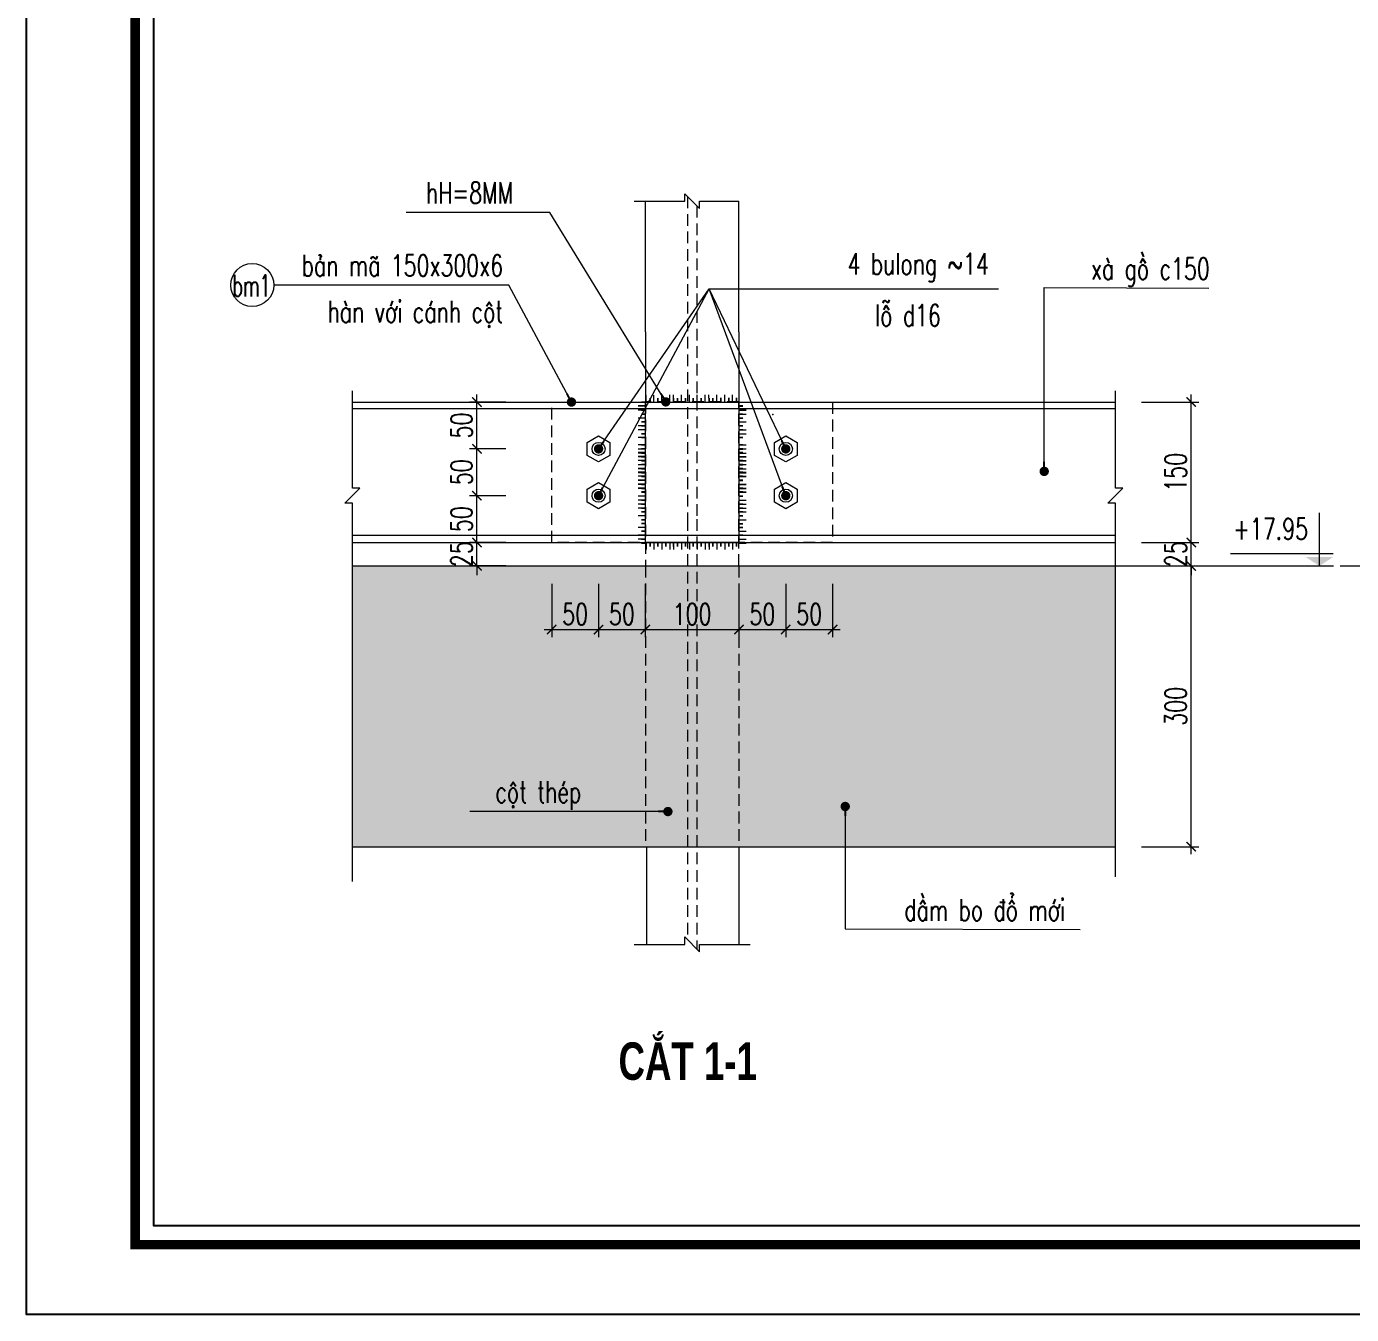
# Model space of a CAD drawing. Header units: millimetres. Extents: x 61738 to 439738, y 60858 to 151243.
# Drawn here: x 229738 to 243892, y 121543 to 135302 of the extents above; entities that cross this region are included whole.
import ezdxf
from ezdxf.enums import TextEntityAlignment as Align

# ---------------------------------------------------------------- set-up
doc = ezdxf.new("R2010")
doc.units = ezdxf.units.MM
doc.linetypes.add('CENTER', pattern=[2, 1.25, -0.25, 0.25, -0.25])
doc.linetypes.add('HIDDEN', pattern=[0.375, 0.25, -0.125])
for name, color, linetype, lineweight in [('10-TEXT', 4, 'Continuous', 15), ('3-THAY', 7, 'Continuous', 18), ('4-THAY DAM', 160, 'Continuous', 20), ('5-DUT', 2, 'HIDDEN', 15), ('6-TRUC', 8, 'CENTER', 9), ('7-HATCH', 8, 'Continuous', 13), ('8-DIM', 8, 'Continuous', 15), ('9-SO HIEU', 8, 'Continuous', 15)]:
    doc.layers.add(name, color=color, linetype=linetype, lineweight=lineweight)
doc.layers.add('Khungbo', color=32, linetype='Continuous')
doc.layers.add('KICHTHUOC', color=8, linetype='Continuous')
doc.styles.add('A3 - Text 2.3', font='Vnsimli.shx', dxfattribs={"width": 0.7, "height": 230})
doc.styles.add('A3-Text 2.3', font='vnsimli.shx', dxfattribs={"width": 0.7, "height": 230, "bigfont": 'vn.shx'})
doc.styles.add('S1', font='vnsimli.shx', dxfattribs={"width": 0.75})
doc.styles.add('T3', font='VnArialH-Bold.TTF', dxfattribs={"width": 0.9})
doc.dimstyles.new('A3-1-100x10', dxfattribs={"dimtxt": 230, "dimasz": 100, "dimexe": 80, "dimexo": 0, "dimgap": 50, "dimtad": 1, "dimdec": 0, "dimlfac": 0.1, "dimdsep": 49, "dimtxsty": 'A3-Text 2.3', "dimblk": 'ARCHTICK', "dimcen": 10, "dimdle": 80, "dimclrd": 8, "dimclre": 8, "dimclrt": 2, "dimadec": 0, "dimazin": 2, "dimtfac": 1, "dimtdec": 0, "dimtix": 1, "dimtmove": 1, "dimatfit": 3, "dimldrblk": 'DOT', "dimfxl": 1, "dimtolj": 1, "dimtzin": 0, "dimlwd": -1, "dimlwe": -1, "dimarcsym": 0})
doc.dimstyles.new('A3-1-100x4', dxfattribs={"dimtxt": 200, "dimasz": 120, "dimexe": 100, "dimexo": 0, "dimgap": 50, "dimtad": 1, "dimdec": 0, "dimlfac": 0.25, "dimdsep": 49, "dimtxsty": 'A3-Text 2.3', "dimblk": 'ARCHTICK', "dimcen": 10, "dimdle": 100, "dimclrd": 8, "dimclre": 8, "dimclrt": 2, "dimadec": 0, "dimazin": 2, "dimtfac": 1, "dimtdec": 0, "dimtix": 1, "dimtmove": 1, "dimatfit": 3, "dimldrblk": 'DOT', "dimfxl": 1, "dimtolj": 1, "dimtzin": 0, "dimlwd": -1, "dimlwe": -1, "dimarcsym": 0})

# ---------------------------------------------------------------- blocks, each defined once
blk = doc.blocks.new('CDS12')
at = {"layer": 'Defpoints'}
blk.add_lwpolyline([(91835, 363353), (49835, 363353), (49835, 393053), (91835, 393053)], close=True, dxfattribs=at)
at = {"layer": 'Khungbo', "color": 1, "const_width": 100}
blk.add_lwpolyline([(91094, 364100), (50996, 364100), (50996, 392312), (91094, 392312)], close=True, dxfattribs=at)
at = {"layer": 'Khungbo', "color": 1}
blk.add_lwpolyline([(90894, 364300), (51196, 364300), (51196, 392112), (90894, 392112)], close=True, dxfattribs=at)
blk = doc.blocks.new('_ArchTick')
at = {"color": 0, "linetype": 'ByBlock', "const_width": 0.15}
blk.add_lwpolyline([(-0.5, -0.5), (0.5, 0.5)], dxfattribs=at)
blk = doc.blocks.new('_Dot')
at = {"color": 0, "linetype": 'ByBlock', "lineweight": -2}
blk.add_line((-0.5, 0), (-1, 0), dxfattribs=at)
at = {"color": 0, "linetype": 'ByBlock', "const_width": 0.5}
blk.add_lwpolyline([(-0.25, 0, 1), (0.25, 0, 1)], format="xyb", close=True, dxfattribs=at)
blk = doc.blocks.new('*D968')
at = {"layer": '8-DIM', "color": 8, "ltscale": 400, "transparency": 16777216}
for p, q in [((241650, 129540), (242260, 129540)), ((241650, 126540), (242260, 126540))]:
    blk.add_line(p, q, dxfattribs=at)
at = {"layer": '8-DIM', "color": 8, "linetype": 'ByBlock', "ltscale": 400, "transparency": 16777216}
blk.add_line((242180, 126460), (242180, 129620), dxfattribs=at)
at = {"layer": 'Defpoints', "color": 0, "ltscale": 400, "transparency": 16777216}
for p in [(241650, 129540), (242180, 129540), (241650, 126540)]:
    blk.add_point(p, dxfattribs=at)
at = {"layer": '8-DIM', "color": 8, "ltscale": 400, "transparency": 16777216, "xscale": 100, "yscale": 100, "zscale": 100}
for p, rotation in [((242180, 129540), 90), ((242180, 126540), 270)]:
    blk.add_blockref('_ArchTick', p, dxfattribs=dict(at, rotation=rotation))
at = {"layer": '8-DIM', "color": 2, "ltscale": 400, "transparency": 16777216, "insert": (242015, 128040), "char_height": 230, "attachment_point": 5, "rotation": 90, "style": 'A3-Text 2.3'}
blk.add_mtext('\\A1;300', dxfattribs=at)
blk = doc.blocks.new('*D969')
at = {"layer": '8-DIM', "color": 8, "linetype": 'ByBlock', "ltscale": 400, "transparency": 16777216}
for p, q in [((242180, 129790), (242180, 129890)), ((242180, 129540), (242180, 129790)), ((242180, 129540), (242180, 129440))]:
    blk.add_line(p, q, dxfattribs=at)
at = {"layer": '8-DIM', "color": 8, "ltscale": 400, "transparency": 16777216}
for p, q in [((241650, 129790), (242260, 129790)), ((241650, 129540), (242260, 129540))]:
    blk.add_line(p, q, dxfattribs=at)
at = {"layer": 'Defpoints', "color": 0, "ltscale": 400, "transparency": 16777216}
for p in [(241650, 129790), (242180, 129790), (241650, 129540)]:
    blk.add_point(p, dxfattribs=at)
at = {"layer": '8-DIM', "color": 8, "ltscale": 400, "transparency": 16777216, "xscale": 100, "yscale": 100, "zscale": 100}
for p, rotation in [((242180, 129790), 270), ((242180, 129540), 90)]:
    blk.add_blockref('_ArchTick', p, dxfattribs=dict(at, rotation=rotation))
at = {"layer": '8-DIM', "color": 2, "ltscale": 400, "transparency": 16777216, "insert": (242015, 129665), "char_height": 230, "attachment_point": 5, "rotation": 90, "style": 'A3-Text 2.3'}
blk.add_mtext('\\A1;25', dxfattribs=at)
blk = doc.blocks.new('*D970')
at = {"layer": '8-DIM', "color": 8, "linetype": 'ByBlock', "ltscale": 400, "transparency": 16777216}
blk.add_line((242180, 129710), (242180, 131370), dxfattribs=at)
at = {"layer": '8-DIM', "color": 8, "ltscale": 400, "transparency": 16777216}
for p, q in [((241650, 131290), (242260, 131290)), ((241650, 129790), (242260, 129790))]:
    blk.add_line(p, q, dxfattribs=at)
at = {"layer": 'Defpoints', "color": 0, "ltscale": 400, "transparency": 16777216}
for p in [(241650, 131290), (242180, 131290), (241650, 129790)]:
    blk.add_point(p, dxfattribs=at)
at = {"layer": '8-DIM', "color": 8, "ltscale": 400, "transparency": 16777216, "xscale": 100, "yscale": 100, "zscale": 100}
for p, rotation in [((242180, 131290), 90), ((242180, 129790), 270)]:
    blk.add_blockref('_ArchTick', p, dxfattribs=dict(at, rotation=rotation))
at = {"layer": '8-DIM', "color": 2, "ltscale": 400, "transparency": 16777216, "insert": (242015, 130540), "char_height": 230, "attachment_point": 5, "rotation": 90, "style": 'A3-Text 2.3'}
blk.add_mtext('\\A1;150', dxfattribs=at)
blk = doc.blocks.new('*U61')
at = {"layer": '10-TEXT'}
for p, q in [((17615, 449767), (17615, 450310)), ((16706, 449893), (17756, 449893)), ((16710, 449766), (17757, 449766))]:
    blk.add_line(p, q, dxfattribs=at)
at = {"layer": '10-TEXT', "color": 1}
blk.add_solid([(17756, 449858), (17615, 449767), (17473, 449858)], dxfattribs=at)
blk = doc.blocks.new('*D976')
at = {"layer": '8-DIM', "color": 8, "ltscale": 400, "transparency": 16777216}
for p, q in [((235349, 129350), (235349, 128780)), ((235849, 129350), (235849, 128780))]:
    blk.add_line(p, q, dxfattribs=at)
at = {"layer": '8-DIM', "color": 8, "linetype": 'ByBlock', "ltscale": 400, "transparency": 16777216}
blk.add_line((235269, 128860), (235929, 128860), dxfattribs=at)
at = {"layer": 'Defpoints', "color": 0, "ltscale": 400, "transparency": 16777216}
for p in [(235349, 129350), (235849, 129350), (235849, 128860)]:
    blk.add_point(p, dxfattribs=at)
at = {"layer": '8-DIM', "color": 8, "ltscale": 400, "transparency": 16777216, "xscale": 100, "yscale": 100, "zscale": 100, "rotation": 180}
blk.add_blockref('_ArchTick', (235349, 128860), dxfattribs=at)
at = {"layer": '8-DIM', "color": 8, "ltscale": 400, "transparency": 16777216, "xscale": 100, "yscale": 100, "zscale": 100}
blk.add_blockref('_ArchTick', (235849, 128860), dxfattribs=at)
at = {"layer": '8-DIM', "color": 2, "ltscale": 400, "transparency": 16777216, "insert": (235599, 129025), "char_height": 230, "attachment_point": 5, "style": 'A3-Text 2.3'}
blk.add_mtext('\\A1;50', dxfattribs=at)
blk = doc.blocks.new('*D977')
at = {"layer": '8-DIM', "color": 8, "ltscale": 400, "transparency": 16777216}
for p, q in [((235849, 129350), (235849, 128780)), ((236349, 129350), (236349, 128780))]:
    blk.add_line(p, q, dxfattribs=at)
at = {"layer": '8-DIM', "color": 8, "linetype": 'ByBlock', "ltscale": 400, "transparency": 16777216}
blk.add_line((235769, 128860), (236429, 128860), dxfattribs=at)
at = {"layer": 'Defpoints', "color": 0, "ltscale": 400, "transparency": 16777216}
for p in [(235849, 129350), (236349, 129350), (236349, 128860)]:
    blk.add_point(p, dxfattribs=at)
at = {"layer": '8-DIM', "color": 8, "ltscale": 400, "transparency": 16777216, "xscale": 100, "yscale": 100, "zscale": 100, "rotation": 180}
blk.add_blockref('_ArchTick', (235849, 128860), dxfattribs=at)
at = {"layer": '8-DIM', "color": 8, "ltscale": 400, "transparency": 16777216, "xscale": 100, "yscale": 100, "zscale": 100}
blk.add_blockref('_ArchTick', (236349, 128860), dxfattribs=at)
at = {"layer": '8-DIM', "color": 2, "ltscale": 400, "transparency": 16777216, "insert": (236099, 129025), "char_height": 230, "attachment_point": 5, "style": 'A3-Text 2.3'}
blk.add_mtext('\\A1;50', dxfattribs=at)
blk = doc.blocks.new('*D978')
at = {"layer": '8-DIM', "color": 8, "ltscale": 400, "transparency": 16777216}
for p, q in [((236349, 129350), (236349, 128780)), ((237349, 129350), (237349, 128780))]:
    blk.add_line(p, q, dxfattribs=at)
at = {"layer": '8-DIM', "color": 8, "linetype": 'ByBlock', "ltscale": 400, "transparency": 16777216}
blk.add_line((236269, 128860), (237429, 128860), dxfattribs=at)
at = {"layer": 'Defpoints', "color": 0, "ltscale": 400, "transparency": 16777216}
for p in [(236349, 129350), (237349, 129350), (237349, 128860)]:
    blk.add_point(p, dxfattribs=at)
at = {"layer": '8-DIM', "color": 8, "ltscale": 400, "transparency": 16777216, "xscale": 100, "yscale": 100, "zscale": 100, "rotation": 180}
blk.add_blockref('_ArchTick', (236349, 128860), dxfattribs=at)
at = {"layer": '8-DIM', "color": 8, "ltscale": 400, "transparency": 16777216, "xscale": 100, "yscale": 100, "zscale": 100}
blk.add_blockref('_ArchTick', (237349, 128860), dxfattribs=at)
at = {"layer": '8-DIM', "color": 2, "ltscale": 400, "transparency": 16777216, "insert": (236849, 129025), "char_height": 230, "attachment_point": 5, "style": 'A3-Text 2.3'}
blk.add_mtext('\\A1;100', dxfattribs=at)
blk = doc.blocks.new('*D979')
at = {"layer": '8-DIM', "color": 8, "ltscale": 400, "transparency": 16777216}
for p, q in [((237349, 129350), (237349, 128780)), ((237849, 129350), (237849, 128780))]:
    blk.add_line(p, q, dxfattribs=at)
at = {"layer": '8-DIM', "color": 8, "linetype": 'ByBlock', "ltscale": 400, "transparency": 16777216}
blk.add_line((237269, 128860), (237929, 128860), dxfattribs=at)
at = {"layer": 'Defpoints', "color": 0, "ltscale": 400, "transparency": 16777216}
for p in [(237349, 129350), (237849, 129350), (237849, 128860)]:
    blk.add_point(p, dxfattribs=at)
at = {"layer": '8-DIM', "color": 8, "ltscale": 400, "transparency": 16777216, "xscale": 100, "yscale": 100, "zscale": 100, "rotation": 180}
blk.add_blockref('_ArchTick', (237349, 128860), dxfattribs=at)
at = {"layer": '8-DIM', "color": 8, "ltscale": 400, "transparency": 16777216, "xscale": 100, "yscale": 100, "zscale": 100}
blk.add_blockref('_ArchTick', (237849, 128860), dxfattribs=at)
at = {"layer": '8-DIM', "color": 2, "ltscale": 400, "transparency": 16777216, "insert": (237599, 129025), "char_height": 230, "attachment_point": 5, "style": 'A3-Text 2.3'}
blk.add_mtext('\\A1;50', dxfattribs=at)
blk = doc.blocks.new('*D980')
at = {"layer": '8-DIM', "color": 8, "ltscale": 400, "transparency": 16777216}
for p, q in [((237849, 129350), (237849, 128780)), ((238349, 129350), (238349, 128780))]:
    blk.add_line(p, q, dxfattribs=at)
at = {"layer": '8-DIM', "color": 8, "linetype": 'ByBlock', "ltscale": 400, "transparency": 16777216}
blk.add_line((237769, 128860), (238429, 128860), dxfattribs=at)
at = {"layer": 'Defpoints', "color": 0, "ltscale": 400, "transparency": 16777216}
for p in [(237849, 129350), (238349, 129350), (238349, 128860)]:
    blk.add_point(p, dxfattribs=at)
at = {"layer": '8-DIM', "color": 8, "ltscale": 400, "transparency": 16777216, "xscale": 100, "yscale": 100, "zscale": 100, "rotation": 180}
blk.add_blockref('_ArchTick', (237849, 128860), dxfattribs=at)
at = {"layer": '8-DIM', "color": 8, "ltscale": 400, "transparency": 16777216, "xscale": 100, "yscale": 100, "zscale": 100}
blk.add_blockref('_ArchTick', (238349, 128860), dxfattribs=at)
at = {"layer": '8-DIM', "color": 2, "ltscale": 400, "transparency": 16777216, "insert": (238099, 129025), "char_height": 230, "attachment_point": 5, "style": 'A3-Text 2.3'}
blk.add_mtext('\\A1;50', dxfattribs=at)
blk = doc.blocks.new('*D981')
at = {"layer": '8-DIM', "color": 8, "linetype": 'ByBlock', "ltscale": 400, "transparency": 16777216}
for p, q in [((234550, 129790), (234550, 129890)), ((234550, 129540), (234550, 129790)), ((234550, 129540), (234550, 129440))]:
    blk.add_line(p, q, dxfattribs=at)
at = {"layer": '8-DIM', "color": 8, "ltscale": 400, "transparency": 16777216}
for p, q in [((234860, 129790), (234470, 129790)), ((234860, 129540), (234470, 129540))]:
    blk.add_line(p, q, dxfattribs=at)
at = {"layer": 'Defpoints', "color": 0, "ltscale": 400, "transparency": 16777216}
for p in [(234550, 129790), (234860, 129790), (234860, 129540)]:
    blk.add_point(p, dxfattribs=at)
at = {"layer": '8-DIM', "color": 8, "ltscale": 400, "transparency": 16777216, "xscale": 100, "yscale": 100, "zscale": 100}
for p, rotation in [((234550, 129790), 270), ((234550, 129540), 90)]:
    blk.add_blockref('_ArchTick', p, dxfattribs=dict(at, rotation=rotation))
at = {"layer": '8-DIM', "color": 2, "ltscale": 400, "transparency": 16777216, "insert": (234385, 129665), "char_height": 230, "attachment_point": 5, "rotation": 90, "style": 'A3-Text 2.3'}
blk.add_mtext('\\A1;25', dxfattribs=at)
blk = doc.blocks.new('*D982')
at = {"layer": '8-DIM', "color": 8, "linetype": 'ByBlock', "ltscale": 400, "transparency": 16777216}
blk.add_line((234550, 130710), (234550, 131370), dxfattribs=at)
at = {"layer": '8-DIM', "color": 8, "ltscale": 400, "transparency": 16777216}
for p, q in [((234860, 131290), (234470, 131290)), ((234860, 130790), (234470, 130790))]:
    blk.add_line(p, q, dxfattribs=at)
at = {"layer": 'Defpoints', "color": 0, "ltscale": 400, "transparency": 16777216}
for p in [(234550, 131290), (234860, 131290), (234860, 130790)]:
    blk.add_point(p, dxfattribs=at)
at = {"layer": '8-DIM', "color": 8, "ltscale": 400, "transparency": 16777216, "xscale": 100, "yscale": 100, "zscale": 100}
for p, rotation in [((234550, 131290), 90), ((234550, 130790), 270)]:
    blk.add_blockref('_ArchTick', p, dxfattribs=dict(at, rotation=rotation))
at = {"layer": '8-DIM', "color": 2, "ltscale": 400, "transparency": 16777216, "insert": (234385, 131040), "char_height": 230, "attachment_point": 5, "rotation": 90, "style": 'A3-Text 2.3'}
blk.add_mtext('\\A1;50', dxfattribs=at)
blk = doc.blocks.new('*D983')
at = {"layer": '8-DIM', "color": 8, "linetype": 'ByBlock', "ltscale": 400, "transparency": 16777216}
blk.add_line((234550, 129710), (234550, 130370), dxfattribs=at)
at = {"layer": '8-DIM', "color": 8, "ltscale": 400, "transparency": 16777216}
for p, q in [((234860, 130290), (234470, 130290)), ((234860, 129790), (234470, 129790))]:
    blk.add_line(p, q, dxfattribs=at)
at = {"layer": 'Defpoints', "color": 0, "ltscale": 400, "transparency": 16777216}
for p in [(234550, 130290), (234860, 130290), (234860, 129790)]:
    blk.add_point(p, dxfattribs=at)
at = {"layer": '8-DIM', "color": 8, "ltscale": 400, "transparency": 16777216, "xscale": 100, "yscale": 100, "zscale": 100}
for p, rotation in [((234550, 130290), 90), ((234550, 129790), 270)]:
    blk.add_blockref('_ArchTick', p, dxfattribs=dict(at, rotation=rotation))
at = {"layer": '8-DIM', "color": 2, "ltscale": 400, "transparency": 16777216, "insert": (234385, 130040), "char_height": 230, "attachment_point": 5, "rotation": 90, "style": 'A3-Text 2.3'}
blk.add_mtext('\\A1;50', dxfattribs=at)
blk = doc.blocks.new('*D984')
at = {"layer": '8-DIM', "color": 8, "ltscale": 400, "transparency": 16777216}
for p, q in [((234860, 130790), (234470, 130790)), ((234860, 130290), (234470, 130290))]:
    blk.add_line(p, q, dxfattribs=at)
at = {"layer": '8-DIM', "color": 8, "linetype": 'ByBlock', "ltscale": 400, "transparency": 16777216}
blk.add_line((234550, 130210), (234550, 130870), dxfattribs=at)
at = {"layer": 'Defpoints', "color": 0, "ltscale": 400, "transparency": 16777216}
for p in [(234550, 130790), (234860, 130790), (234860, 130290)]:
    blk.add_point(p, dxfattribs=at)
at = {"layer": '8-DIM', "color": 8, "ltscale": 400, "transparency": 16777216, "xscale": 100, "yscale": 100, "zscale": 100}
for p, rotation in [((234550, 130790), 90), ((234550, 130290), 270)]:
    blk.add_blockref('_ArchTick', p, dxfattribs=dict(at, rotation=rotation))
at = {"layer": '8-DIM', "color": 2, "ltscale": 400, "transparency": 16777216, "insert": (234385, 130540), "char_height": 230, "attachment_point": 5, "rotation": 90, "style": 'A3-Text 2.3'}
blk.add_mtext('\\A1;50', dxfattribs=at)

msp = doc.modelspace()

# ---------------------------------------------------------------- hatches: boundary and pattern name
at = {"layer": '7-HATCH', "ltscale": 400}
h = msp.add_hatch(dxfattribs=at)
h.set_pattern_fill('BT', color=256, scale=45, pattern_type=2)
h.set_pattern_definition([(45, (-13070, 0), (-119.32427, 119.32427), []), (45, (-12990.45, 0), (-119.32427, 119.32427), []), (50, (-13070, 0), (322.76708, -28.23846), [33.75, -371.25]), (355, (-13070, 0), (-62.4381, 338.48646), [27, -297]), (100.4514, (-13043.1, -2.35), (260.32922, 310.2478), [28.6831, -315.51395]), (46.1842, (-13070, 90), (480.25847, -74.48356), [50.625, -556.875]), (96.6356, (-13030, 83.8), (420.5982, 438.35304), [43.0246, -473.27085]), (351.1842, (-13070, 90), (420.5979, 438.3534), [40.5, -445.5]), (21, (-13025, 67.5), (268.60817, -181.1785), [33.75, -371.25]), (326, (-13025, 67.5), (109.4919, 326.31752), [27, -297]), (71.4514, (-13002.62, 52.4), (378.10018, 145.13872), [28.6831, -315.51395]), (37.5, (-13070, 0), (5.471935, 149.802234), [0, -293.4, 0, -301.5, 0, -298.125]), (7.5, (-13070, 0), (118.38129, 177.48527), [0, -171.9, 0, -286.65, 0, -113.625]), (327.5, (-13170.35, 0), (240.220096, -10.14969), [0, -112.5, 0, -351, 0, -465.75]), (317.5, (-13215.35, 0), (262.43378, 45.04724), [0, -146.25, 0, -233.1, 0, -330.75])])
h.paths.add_polyline_path([(241370, 129540), (233220, 129540), (233220, 126540), (241370, 126540)])
h.paths.add_polyline_path([(235411.5, 128852.5), (235787.2, 128852.5), (235787.2, 129197.5), (235411.5, 129197.5)], flags=24)
h.paths.add_polyline_path([(235911.5, 128852.5), (236287.2, 128852.5), (236287.2, 129197.5), (235911.5, 129197.5)], flags=24)
h.paths.add_polyline_path([(236600.2, 128852.5), (237098.5, 128852.5), (237098.5, 129197.5), (236600.2, 129197.5)], flags=24)
h.paths.add_polyline_path([(237411.5, 128852.5), (237787.2, 128852.5), (237787.2, 129197.5), (237411.5, 129197.5)], flags=24)
h.paths.add_polyline_path([(237911.5, 128852.5), (238287.2, 128852.5), (238287.2, 129197.5), (237911.5, 129197.5)], flags=24)
h.paths.add_polyline_path([(234557.5, 129477.2), (234557.5, 129852.8), (234212.5, 129852.8), (234212.5, 129477.2)], flags=9)
h.paths.add_polyline_path([(234379.1, 126821.9), (235776.6, 126821.9), (235776.6, 127495.5), (234379.1, 127495.5)], flags=24)

# ---------------------------------------------------------------- linework, layer by layer
at = {"layer": '3-THAY', "ltscale": 500}
for points in [[(236349.4, 132040), (236349.4, 133436.2)], [(237349.4, 132040), (237349.4, 133436.2)], [(236349.4, 132040), (236349.4, 131290.8)], [(237349.4, 132040), (237349.4, 131292.4)]]:
    msp.add_lwpolyline(points, dxfattribs=at)
at = {"layer": '3-THAY', "ltscale": 400}
msp.add_lwpolyline([(236349.4, 131290), (237349.4, 131290), (237349.4, 129790), (236349.4, 129790)], close=True, dxfattribs=at)
at = {"layer": '3-THAY', "ltscale": 500}
for points in [[(235849.4, 130650), (235728.1, 130720), (235728.1, 130860), (235849.4, 130930), (235970.6, 130860), (235970.6, 130720)], [(237849.4, 130650), (237728.1, 130720), (237728.1, 130860), (237849.4, 130930), (237970.6, 130860), (237970.6, 130720)], [(235849.4, 130150), (235728.1, 130220), (235728.1, 130360), (235849.4, 130430), (235970.6, 130360), (235970.6, 130220)], [(237849.4, 130150), (237728.1, 130220), (237728.1, 130360), (237849.4, 130430), (237970.6, 130360), (237970.6, 130220)]]:
    msp.add_lwpolyline(points, close=True, dxfattribs=at)
at = {"layer": '3-THAY', "ltscale": 400}
for points in [[(233220, 129540), (241370, 129540)], [(236361.4, 126540), (236361.4, 125496.2)], [(237349.4, 126540), (237349.4, 125496.2)]]:
    msp.add_lwpolyline(points, dxfattribs=at)
at = {"layer": '3-THAY', "ltscale": 500}
for centre in [(235849.4, 130790), (237849.4, 130790), (235849.4, 130290), (237849.4, 130290)]:
    msp.add_circle(centre, 70, dxfattribs=at)
at = {"layer": '3-THAY'}
msp.add_point((237709.4, 131157.6), dxfattribs=at)
at = {"layer": '4-THAY DAM', "ltscale": 400}
for points in [[(233220, 131290), (241370, 131290)], [(233220, 131220), (241370, 131220)], [(233220, 129870), (241370, 129870)], [(233220, 129790), (241370, 129790)], [(233220, 126540), (241370, 126540)]]:
    msp.add_lwpolyline(points, dxfattribs=at)
at = {"layer": '5-DUT', "ltscale": 500}
for points in [[(236799.2, 133486.4), (236799.2, 130039.1)], [(236899.4, 133386.2), (236899.4, 130039.3)], [(236799.2, 130040), (236799.2, 125546.4)], [(236899.4, 130040), (236899.4, 125446.2)], [(236349.4, 129540), (236349.4, 126540)], [(237349.4, 129540), (237349.4, 126540)]]:
    msp.add_lwpolyline(points, dxfattribs=at)
for points in [[(235349.4, 131290), (238349.4, 131290), (238349.4, 129790), (235349.4, 129790)], [(237349.4, 131292.4), (236349.4, 131292.4), (236349.4, 129540), (237349.4, 129540)]]:
    msp.add_lwpolyline(points, close=True, dxfattribs=at)
at = {"layer": '6-TRUC', "ltscale": 400}
msp.add_lwpolyline([(241370, 129540), (250740, 129540)], dxfattribs=at)
at = {"layer": '7-HATCH', "ltscale": 500}
for points in [[(236229.4, 133436.2), (236769.4, 133436.2), (236769.4, 133516.2), (236929.4, 133356.2), (236929.4, 133436.2), (237349.4, 133436.2)], [(236229.4, 125496.2), (236769.4, 125496.2), (236769.4, 125576.2), (236929.4, 125416.2), (236929.4, 125496.2), (237469.4, 125496.2)]]:
    msp.add_lwpolyline(points, dxfattribs=at)
at = {"layer": '7-HATCH', "ltscale": 400}
for points in [[(233220, 126170), (233220, 130210), (233140, 130210), (233300, 130370), (233220, 130370), (233220, 131410)], [(241370, 126220), (241370, 130210), (241290, 130210), (241450, 130370), (241370, 130370), (241370, 131410)]]:
    msp.add_lwpolyline(points, dxfattribs=at)
at = {"layer": '9-SO HIEU', "ltscale": 300}
for points in [[(236357.4, 131289.2), (236357.1, 131365.2)], [(236441.4, 131289.4), (236441.1, 131365.4)], [(236525.4, 131289.7), (236525.1, 131365.7)], [(236525.4, 131289.7), (236525.1, 131365.7)], [(236609.4, 131290), (236609.1, 131366)], [(236651.4, 131290.1), (236651.1, 131366.1)], [(236651.4, 131290.1), (236651.1, 131366.1)], [(236735.4, 131290.4), (236735.1, 131366.4)], [(236819.4, 131290.7), (236819.1, 131366.7)], [(236903.4, 131291), (236903.1, 131367)], [(236903.4, 131291), (236903.1, 131367)], [(236987.4, 131291.2), (236987.1, 131367.2)], [(237029.4, 131291.4), (237029.1, 131367.4)], [(237029.4, 131291.4), (237029.1, 131367.4)], [(237113.4, 131291.7), (237113.1, 131367.7)], [(237197.4, 131291.9), (237197.1, 131367.9)], [(237281.4, 131292.2), (237281.1, 131368.2)], [(236349.4, 131250.4), (236273.4, 131250.4)], [(236349.4, 131246), (236273.4, 131246)], [(236307.4, 131289), (236349.4, 131289.1)], [(236349.4, 131289.1), (236307.4, 131289)], [(236307.4, 131288), (236349.4, 131288)], [(236349.4, 131288), (236307.4, 131288)], [(236349.4, 131290.8), (237349.4, 131292.4)], [(236399.4, 131289.3), (236399.2, 131331.3)], [(236399.2, 131331.3), (236399.4, 131289.3)], [(236483.4, 131289.6), (236483.2, 131331.6)], [(236483.2, 131331.6), (236483.4, 131289.6)], [(236567.4, 131289.9), (236567.2, 131331.9)], [(236567.2, 131331.9), (236567.4, 131289.9)], [(236651.4, 131290.1), (236651.2, 131332.1)], [(236651.2, 131332.1), (236651.4, 131290.1)], [(236693.4, 131290.3), (236693.2, 131332.3)], [(236693.2, 131332.3), (236693.4, 131290.3)], [(236777.4, 131290.6), (236777.2, 131332.6)], [(236777.2, 131332.6), (236777.4, 131290.6)], [(236861.4, 131290.8), (236861.2, 131332.8)], [(236861.2, 131332.8), (236861.4, 131290.8)], [(236945.4, 131291.1), (236945.2, 131333.1)], [(236945.2, 131333.1), (236945.4, 131291.1)], [(237029.4, 131291.4), (237029.2, 131333.4)], [(237029.2, 131333.4), (237029.4, 131291.4)], [(237071.4, 131291.5), (237071.2, 131333.5)], [(237071.2, 131333.5), (237071.4, 131291.5)], [(237155.4, 131291.8), (237155.2, 131333.8)], [(237155.2, 131333.8), (237155.4, 131291.8)], [(237239.4, 131292.1), (237239.2, 131334.1)], [(237239.2, 131334.1), (237239.4, 131292.1)], [(237239.4, 131292.1), (237239.2, 131334.1)], [(237239.2, 131334.1), (237239.4, 131292.1)], [(237323.4, 131292.4), (237323.2, 131334.4)], [(237323.2, 131334.4), (237323.4, 131292.4)], [(237349.4, 131288), (237425.4, 131288)], [(237349.4, 131288), (237425.4, 131288)], [(237391.4, 131250.4), (237349.4, 131250.4)], [(237349.4, 131250.4), (237391.4, 131250.4)], [(237391.4, 131246), (237349.4, 131246)], [(237349.4, 131246), (237391.4, 131246)], [(237349.4, 131208.4), (237425.4, 131208.4)], [(236349.4, 131204), (236273.4, 131204)], [(236349.4, 131204), (236273.4, 131204)], [(236349.4, 131120), (236273.4, 131120)], [(236307.4, 131204), (236349.4, 131204)], [(236349.4, 131204), (236307.4, 131204)], [(236307.4, 131162), (236349.4, 131162)], [(236349.4, 131162), (236307.4, 131162)], [(236307.4, 131078), (236349.4, 131078)], [(236349.4, 131078), (236307.4, 131078)], [(237349.4, 131204), (237425.4, 131204)], [(237391.4, 131162), (237349.4, 131162)], [(237349.4, 131162), (237391.4, 131162)], [(237349.4, 131162), (237425.4, 131162)], [(237349.4, 131162), (237425.4, 131162)], [(237391.4, 131120), (237349.4, 131120)], [(237349.4, 131120), (237391.4, 131120)], [(237349.4, 131078), (237425.4, 131078)], [(236349.4, 131036), (236273.4, 131036)], [(236349.4, 130994), (236273.4, 130994)], [(236349.4, 130994), (236273.4, 130994)], [(236307.4, 131036), (236349.4, 131036)], [(236349.4, 131036), (236307.4, 131036)], [(236307.4, 130952), (236349.4, 130952)], [(236349.4, 130952), (236307.4, 130952)], [(237391.4, 131036), (237349.4, 131036)], [(237349.4, 131036), (237391.4, 131036)], [(237349.4, 130994), (237425.4, 130994)], [(237391.4, 130994), (237349.4, 130994)], [(237349.4, 130994), (237391.4, 130994)], [(237349.4, 130952), (237425.4, 130952)], [(237349.4, 130952), (237425.4, 130952)], [(236349.4, 130910), (236273.4, 130910)], [(236349.4, 130834), (236273.4, 130834)], [(236349.4, 130834), (236273.4, 130834)], [(236349.4, 130834), (236273.4, 130834)], [(236349.4, 130834), (236273.4, 130834)], [(236349.4, 130788), (236273.4, 130788)], [(236349.4, 130788), (236273.4, 130788)], [(236307.4, 130910), (236349.4, 130910)], [(236349.4, 130910), (236307.4, 130910)], [(236307.4, 130834), (236349.4, 130834)], [(236349.4, 130834), (236307.4, 130834)], [(236307.4, 130792), (236349.4, 130792)], [(236349.4, 130792), (236307.4, 130792)], [(236307.4, 130792), (236349.4, 130792)], [(236349.4, 130792), (236307.4, 130792)], [(237391.4, 130910), (237349.4, 130910)], [(237349.4, 130910), (237391.4, 130910)], [(237349.4, 130834), (237425.4, 130834)], [(237391.4, 130834), (237349.4, 130834)], [(237349.4, 130834), (237391.4, 130834)], [(237391.4, 130792), (237349.4, 130792)], [(237349.4, 130792), (237391.4, 130792)], [(237349.4, 130792), (237425.4, 130792)], [(237349.4, 130792), (237425.4, 130792)], [(237349.4, 130792), (237425.4, 130792)], [(237349.4, 130792), (237425.4, 130792)], [(237391.4, 130788), (237349.4, 130788)], [(237349.4, 130788), (237391.4, 130788)], [(237391.4, 130788), (237349.4, 130788)], [(237349.4, 130788), (237391.4, 130788)], [(236349.4, 130750), (236273.4, 130750)], [(236349.4, 130750), (236273.4, 130750)], [(236349.4, 130746), (236273.4, 130746)], [(236349.4, 130746), (236273.4, 130746)], [(236349.4, 130708), (236273.4, 130708)], [(236349.4, 130708), (236273.4, 130708)], [(236349.4, 130704), (236273.4, 130704)], [(236349.4, 130704), (236273.4, 130704)], [(236349.4, 130704), (236273.4, 130704)], [(236349.4, 130704), (236273.4, 130704)], [(236349.4, 130704), (236273.4, 130704)], [(236349.4, 130666), (236273.4, 130666)], [(236349.4, 130666), (236273.4, 130666)], [(236349.4, 130666), (236273.4, 130666)], [(236349.4, 130666), (236273.4, 130666)], [(236349.4, 130666), (236273.4, 130666)], [(236307.4, 130746), (236349.4, 130746)], [(236349.4, 130746), (236307.4, 130746)], [(236307.4, 130746), (236349.4, 130746)], [(236349.4, 130746), (236307.4, 130746)], [(236307.4, 130708), (236349.4, 130708)], [(236349.4, 130708), (236307.4, 130708)], [(236307.4, 130708), (236349.4, 130708)], [(236349.4, 130708), (236307.4, 130708)], [(236307.4, 130704), (236349.4, 130704)], [(236349.4, 130704), (236307.4, 130704)], [(236307.4, 130704), (236349.4, 130704)], [(236349.4, 130704), (236307.4, 130704)], [(236307.4, 130666), (236349.4, 130666)], [(236349.4, 130666), (236307.4, 130666)], [(236307.4, 130666), (236349.4, 130666)], [(236349.4, 130666), (236307.4, 130666)], [(236307.4, 130662), (236349.4, 130662)], [(236349.4, 130662), (236307.4, 130662)], [(236307.4, 130662), (236349.4, 130662)], [(236349.4, 130662), (236307.4, 130662)], [(237391.4, 130750), (237349.4, 130750)], [(237349.4, 130750), (237391.4, 130750)], [(237391.4, 130750), (237349.4, 130750)], [(237349.4, 130750), (237391.4, 130750)], [(237349.4, 130746), (237425.4, 130746)], [(237349.4, 130746), (237425.4, 130746)], [(237349.4, 130708), (237425.4, 130708)], [(237349.4, 130708), (237425.4, 130708)], [(237349.4, 130704), (237425.4, 130704)], [(237391.4, 130704), (237349.4, 130704)], [(237349.4, 130704), (237391.4, 130704)], [(237391.4, 130704), (237349.4, 130704)], [(237349.4, 130704), (237391.4, 130704)], [(237391.4, 130704), (237349.4, 130704)], [(237349.4, 130704), (237391.4, 130704)], [(237349.4, 130704), (237425.4, 130704)], [(237349.4, 130704), (237425.4, 130704)], [(237349.4, 130666), (237425.4, 130666)], [(237391.4, 130666), (237349.4, 130666)], [(237349.4, 130666), (237391.4, 130666)], [(237391.4, 130666), (237349.4, 130666)], [(237349.4, 130666), (237391.4, 130666)], [(237391.4, 130666), (237349.4, 130666)], [(237349.4, 130666), (237391.4, 130666)], [(237349.4, 130666), (237425.4, 130666)], [(237349.4, 130666), (237425.4, 130666)], [(237391.4, 130662), (237349.4, 130662)], [(237349.4, 130662), (237391.4, 130662)], [(237349.4, 130662), (237425.4, 130662)], [(237349.4, 130662), (237425.4, 130662)], [(237349.4, 130662), (237425.4, 130662)], [(237349.4, 130662), (237425.4, 130662)], [(236349.4, 130620), (236273.4, 130620)], [(236349.4, 130620), (236273.4, 130620)], [(236349.4, 130582), (236273.4, 130582)], [(236349.4, 130582), (236273.4, 130582)], [(236349.4, 130578), (236273.4, 130578)], [(236349.4, 130578), (236273.4, 130578)], [(236349.4, 130540), (236273.4, 130540)], [(236349.4, 130540), (236273.4, 130540)], [(236349.4, 130540), (236273.4, 130540)], [(236349.4, 130540), (236273.4, 130540)], [(236349.4, 130540), (236273.4, 130540)], [(236349.4, 130540), (236273.4, 130540)], [(236349.4, 130536), (236273.4, 130536)], [(236349.4, 130536), (236273.4, 130536)], [(236349.4, 130536), (236273.4, 130536)], [(236349.4, 130536), (236273.4, 130536)], [(236349.4, 130536), (236273.4, 130536)], [(236307.4, 130624), (236349.4, 130624)], [(236349.4, 130624), (236307.4, 130624)], [(236307.4, 130624), (236349.4, 130624)], [(236349.4, 130624), (236307.4, 130624)], [(236307.4, 130578), (236349.4, 130578)], [(236349.4, 130578), (236307.4, 130578)], [(236307.4, 130578), (236349.4, 130578)], [(236349.4, 130578), (236307.4, 130578)], [(236307.4, 130540), (236349.4, 130540)], [(236349.4, 130540), (236307.4, 130540)], [(236307.4, 130540), (236349.4, 130540)], [(236349.4, 130540), (236307.4, 130540)], [(236307.4, 130540), (236349.4, 130540)], [(236349.4, 130540), (236307.4, 130540)], [(236307.4, 130536), (236349.4, 130536)], [(236349.4, 130536), (236307.4, 130536)], [(236307.4, 130536), (236349.4, 130536)], [(236349.4, 130536), (236307.4, 130536)], [(237391.4, 130624), (237349.4, 130624)], [(237349.4, 130624), (237391.4, 130624)], [(237349.4, 130624), (237425.4, 130624)], [(237349.4, 130624), (237425.4, 130624)], [(237349.4, 130624), (237425.4, 130624)], [(237349.4, 130624), (237425.4, 130624)], [(237391.4, 130620), (237349.4, 130620)], [(237349.4, 130620), (237391.4, 130620)], [(237391.4, 130620), (237349.4, 130620)], [(237349.4, 130620), (237391.4, 130620)], [(237391.4, 130582), (237349.4, 130582)], [(237349.4, 130582), (237391.4, 130582)], [(237391.4, 130582), (237349.4, 130582)], [(237349.4, 130582), (237391.4, 130582)], [(237349.4, 130578), (237425.4, 130578)], [(237349.4, 130578), (237425.4, 130578)], [(237349.4, 130540), (237425.4, 130540)], [(237391.4, 130540), (237349.4, 130540)], [(237349.4, 130540), (237391.4, 130540)], [(237349.4, 130540), (237425.4, 130540)], [(237349.4, 130540), (237425.4, 130540)], [(237349.4, 130536), (237425.4, 130536)], [(237391.4, 130536), (237349.4, 130536)], [(237349.4, 130536), (237391.4, 130536)], [(237391.4, 130536), (237349.4, 130536)], [(237349.4, 130536), (237391.4, 130536)], [(237391.4, 130536), (237349.4, 130536)], [(237349.4, 130536), (237391.4, 130536)], [(237349.4, 130536), (237425.4, 130536)], [(237349.4, 130536), (237425.4, 130536)], [(236349.4, 130498), (236273.4, 130498)], [(236349.4, 130456), (236273.4, 130456)], [(236349.4, 130456), (236273.4, 130456)], [(236349.4, 130452), (236273.4, 130452)], [(236349.4, 130452), (236273.4, 130452)], [(236349.4, 130414), (236273.4, 130414)], [(236349.4, 130414), (236273.4, 130414)], [(236349.4, 130410), (236273.4, 130410)], [(236349.4, 130410), (236273.4, 130410)], [(236349.4, 130372), (236273.4, 130372)], [(236349.4, 130372), (236273.4, 130372)], [(236349.4, 130372), (236273.4, 130372)], [(236349.4, 130372), (236273.4, 130372)], [(236349.4, 130372), (236273.4, 130372)], [(236349.4, 130368), (236273.4, 130368)], [(236349.4, 130368), (236273.4, 130368)], [(236349.4, 130368), (236273.4, 130368)], [(236349.4, 130368), (236273.4, 130368)], [(236349.4, 130368), (236273.4, 130368)], [(236307.4, 130498), (236349.4, 130498)], [(236349.4, 130498), (236307.4, 130498)], [(236307.4, 130498), (236349.4, 130498)], [(236349.4, 130498), (236307.4, 130498)], [(236307.4, 130498), (236349.4, 130498)], [(236349.4, 130498), (236307.4, 130498)], [(236307.4, 130494), (236349.4, 130494)], [(236349.4, 130494), (236307.4, 130494)], [(236307.4, 130494), (236349.4, 130494)], [(236349.4, 130494), (236307.4, 130494)], [(236307.4, 130414), (236349.4, 130414)], [(236349.4, 130414), (236307.4, 130414)], [(236307.4, 130414), (236349.4, 130414)], [(236349.4, 130414), (236307.4, 130414)], [(236307.4, 130410), (236349.4, 130410)], [(236349.4, 130410), (236307.4, 130410)], [(236307.4, 130410), (236349.4, 130410)], [(236349.4, 130410), (236307.4, 130410)], [(236307.4, 130372), (236349.4, 130372)], [(236349.4, 130372), (236307.4, 130372)], [(236307.4, 130372), (236349.4, 130372)], [(236349.4, 130372), (236307.4, 130372)], [(236307.4, 130368), (236349.4, 130368)], [(236349.4, 130368), (236307.4, 130368)], [(236307.4, 130368), (236349.4, 130368)], [(236349.4, 130368), (236307.4, 130368)], [(237391.4, 130498), (237349.4, 130498)], [(237349.4, 130498), (237391.4, 130498)], [(237349.4, 130498), (237425.4, 130498)], [(237349.4, 130498), (237425.4, 130498)], [(237349.4, 130498), (237425.4, 130498)], [(237349.4, 130498), (237425.4, 130498)], [(237391.4, 130498), (237349.4, 130498)], [(237349.4, 130498), (237391.4, 130498)], [(237391.4, 130498), (237349.4, 130498)], [(237349.4, 130498), (237391.4, 130498)], [(237349.4, 130498), (237425.4, 130498)], [(237349.4, 130498), (237425.4, 130498)], [(237391.4, 130494), (237349.4, 130494)], [(237349.4, 130494), (237391.4, 130494)], [(237349.4, 130494), (237425.4, 130494)], [(237349.4, 130494), (237425.4, 130494)], [(237349.4, 130494), (237425.4, 130494)], [(237349.4, 130494), (237425.4, 130494)], [(237391.4, 130456), (237349.4, 130456)], [(237349.4, 130456), (237391.4, 130456)], [(237391.4, 130456), (237349.4, 130456)], [(237349.4, 130456), (237391.4, 130456)], [(237391.4, 130452), (237349.4, 130452)], [(237349.4, 130452), (237391.4, 130452)], [(237391.4, 130452), (237349.4, 130452)], [(237349.4, 130452), (237391.4, 130452)], [(237349.4, 130414), (237425.4, 130414)], [(237349.4, 130414), (237425.4, 130414)], [(237349.4, 130410), (237425.4, 130410)], [(237349.4, 130410), (237425.4, 130410)], [(237349.4, 130372), (237425.4, 130372)], [(237391.4, 130372), (237349.4, 130372)], [(237349.4, 130372), (237391.4, 130372)], [(237391.4, 130372), (237349.4, 130372)], [(237349.4, 130372), (237391.4, 130372)], [(237391.4, 130372), (237349.4, 130372)], [(237349.4, 130372), (237391.4, 130372)], [(237349.4, 130372), (237425.4, 130372)], [(237349.4, 130372), (237425.4, 130372)], [(237349.4, 130368), (237425.4, 130368)], [(237391.4, 130368), (237349.4, 130368)], [(237349.4, 130368), (237391.4, 130368)], [(237391.4, 130368), (237349.4, 130368)], [(237349.4, 130368), (237391.4, 130368)], [(237391.4, 130368), (237349.4, 130368)], [(237349.4, 130368), (237391.4, 130368)], [(237349.4, 130368), (237425.4, 130368)], [(237349.4, 130368), (237425.4, 130368)], [(236349.4, 130284), (236273.4, 130284)], [(236349.4, 130284), (236273.4, 130284)], [(236349.4, 130242), (236273.4, 130242)], [(236349.4, 130242), (236273.4, 130242)], [(236307.4, 130330), (236349.4, 130330)], [(236349.4, 130330), (236307.4, 130330)], [(236307.4, 130330), (236349.4, 130330)], [(236349.4, 130330), (236307.4, 130330)], [(236307.4, 130326), (236349.4, 130326)], [(236349.4, 130326), (236307.4, 130326)], [(236307.4, 130326), (236349.4, 130326)], [(236349.4, 130326), (236307.4, 130326)], [(236307.4, 130242), (236349.4, 130242)], [(236349.4, 130242), (236307.4, 130242)], [(236307.4, 130242), (236349.4, 130242)], [(236349.4, 130242), (236307.4, 130242)], [(237391.4, 130330), (237349.4, 130330)], [(237349.4, 130330), (237391.4, 130330)], [(237349.4, 130330), (237425.4, 130330)], [(237349.4, 130330), (237425.4, 130330)], [(237349.4, 130330), (237425.4, 130330)], [(237349.4, 130330), (237425.4, 130330)], [(237391.4, 130326), (237349.4, 130326)], [(237349.4, 130326), (237391.4, 130326)], [(237349.4, 130326), (237425.4, 130326)], [(237349.4, 130326), (237425.4, 130326)], [(237349.4, 130326), (237425.4, 130326)], [(237349.4, 130326), (237425.4, 130326)], [(237391.4, 130284), (237349.4, 130284)], [(237349.4, 130284), (237391.4, 130284)], [(237391.4, 130284), (237349.4, 130284)], [(237349.4, 130284), (237391.4, 130284)], [(237349.4, 130242), (237425.4, 130242)], [(237349.4, 130242), (237425.4, 130242)], [(236349.4, 130200), (236273.4, 130200)], [(236349.4, 130158), (236273.4, 130158)], [(236307.4, 130200), (236349.4, 130200)], [(236349.4, 130200), (236307.4, 130200)], [(236307.4, 130158), (236349.4, 130158)], [(236349.4, 130158), (236307.4, 130158)], [(236307.4, 130116), (236349.4, 130116)], [(236349.4, 130116), (236307.4, 130116)], [(237391.4, 130200), (237349.4, 130200)], [(237349.4, 130200), (237391.4, 130200)], [(237391.4, 130200), (237349.4, 130200)], [(237349.4, 130200), (237391.4, 130200)], [(237349.4, 130200), (237425.4, 130200)], [(237349.4, 130200), (237425.4, 130200)], [(237349.4, 130158), (237425.4, 130158)], [(237391.4, 130158), (237349.4, 130158)], [(237349.4, 130158), (237391.4, 130158)], [(237391.4, 130116), (237349.4, 130116)], [(237349.4, 130116), (237391.4, 130116)], [(237349.4, 130116), (237425.4, 130116)], [(236349.4, 130074), (236273.4, 130074)], [(236349.4, 129952), (236273.4, 129952)], [(236349.4, 129952), (236273.4, 129952)], [(236307.4, 130032), (236349.4, 130032)], [(236349.4, 130032), (236307.4, 130032)], [(236307.4, 129994), (236349.4, 129994)], [(236349.4, 129994), (236307.4, 129994)], [(237391.4, 130074), (237349.4, 130074)], [(237349.4, 130074), (237391.4, 130074)], [(237349.4, 130032), (237425.4, 130032)], [(237391.4, 129990), (237349.4, 129990)], [(237349.4, 129990), (237391.4, 129990)], [(237391.4, 129952), (237349.4, 129952)], [(237349.4, 129952), (237391.4, 129952)], [(236349.4, 129868), (236273.4, 129868)], [(236349.4, 129826), (236273.4, 129826)], [(236349.4, 129826), (236273.4, 129826)], [(236307.4, 129910), (236349.4, 129910)], [(236349.4, 129910), (236307.4, 129910)], [(236307.4, 129826), (236349.4, 129826)], [(236349.4, 129826), (236307.4, 129826)], [(237349.4, 129910), (237425.4, 129910)], [(237349.4, 129910), (237425.4, 129910)], [(237391.4, 129868), (237349.4, 129868)], [(237349.4, 129868), (237391.4, 129868)], [(237349.4, 129826), (237425.4, 129826)], [(236307.4, 129784), (236349.4, 129784)], [(236349.4, 129784), (236307.4, 129784)], [(236357.4, 129790), (236357.4, 129714)], [(236399.4, 129790), (236399.4, 129748)], [(236399.4, 129748), (236399.4, 129790)], [(236441.4, 129790), (236441.4, 129714)], [(236483.4, 129790), (236483.4, 129748)], [(236483.4, 129748), (236483.4, 129790)], [(236525.4, 129790), (236525.4, 129714)], [(236525.4, 129790), (236525.4, 129714)], [(236567.4, 129790), (236567.4, 129748)], [(236567.4, 129748), (236567.4, 129790)], [(236609.4, 129790), (236609.4, 129714)], [(236651.4, 129790), (236651.4, 129714)], [(236651.4, 129790), (236651.4, 129714)], [(236651.4, 129790), (236651.4, 129748)], [(236651.4, 129748), (236651.4, 129790)], [(236693.4, 129790), (236693.4, 129748)], [(236693.4, 129748), (236693.4, 129790)], [(236735.4, 129790), (236735.4, 129714)], [(236777.4, 129790), (236777.4, 129748)], [(236777.4, 129748), (236777.4, 129790)], [(236819.4, 129790), (236819.4, 129714)], [(236861.4, 129790), (236861.4, 129748)], [(236861.4, 129748), (236861.4, 129790)], [(236903.4, 129790), (236903.4, 129714)], [(236903.4, 129790), (236903.4, 129714)], [(236945.4, 129790), (236945.4, 129748)], [(236945.4, 129748), (236945.4, 129790)], [(236987.4, 129790), (236987.4, 129714)], [(237029.4, 129790), (237029.4, 129714)], [(237029.4, 129790), (237029.4, 129714)], [(237029.4, 129790), (237029.4, 129748)], [(237029.4, 129748), (237029.4, 129790)], [(237071.4, 129790), (237071.4, 129748)], [(237071.4, 129748), (237071.4, 129790)], [(237113.4, 129790), (237113.4, 129714)], [(237155.4, 129790), (237155.4, 129748)], [(237155.4, 129748), (237155.4, 129790)], [(237197.4, 129790), (237197.4, 129714)], [(237239.4, 129790), (237239.4, 129748)], [(237239.4, 129748), (237239.4, 129790)], [(237239.4, 129790), (237239.4, 129748)], [(237239.4, 129748), (237239.4, 129790)], [(237281.4, 129790), (237281.4, 129714)], [(237323.4, 129790), (237323.4, 129748)], [(237323.4, 129748), (237323.4, 129790)], [(237391.4, 129784), (237349.4, 129784)], [(237349.4, 129784), (237391.4, 129784)], [(237349.4, 129784), (237425.4, 129784)], [(237349.4, 129784), (237425.4, 129784)]]:
    msp.add_lwpolyline(points, dxfattribs=at)
at = {"layer": '9-SO HIEU'}
msp.add_circle((232150, 132540), 230, dxfattribs=at)

# ---------------------------------------------------------------- block references
at = {"layer": 'KICHTHUOC'}
msp.add_blockref('CDS12', (179903.3, -241809.5), dxfattribs=at)
at = {"layer": 'KICHTHUOC', "xscale": 1.045454545455868, "yscale": 1.045454545455868, "zscale": 1.045454545455868}
msp.add_blockref('*U61', (225134.8, -340670.7), dxfattribs=at)

# ---------------------------------------------------------------- texts
at = {"layer": '10-TEXT', "width": 0.7}
for s, height, style, p in [('hH=8MM', 230, 'S1', (234935.7, 133410)), ('b¶n m· 150x300x6', 230, 'S1', (234830, 132634.7)), ('4 bulong ~14', 230, 'S1', (240019, 132651.8)), ('xµ gå c150', 230, 'S1', (242378.9, 132600.1)), ('hµn víi c¸nh cét', 230, 'S1', (234830, 132140)), ('lç d16', 230, 'S1', (239506, 132101.8)), ('cét thÐp', 230, 'S1', (235664.3, 127010.8)), ('dÇm bo ®æ míi', 230, 'S1', (240833.3, 125750)), ('c¾t 1-1', 400, 'T3', (237540.5, 124050))]:
    msp.add_text(s, height=height, dxfattribs=dict(at, style=style)).set_placement(p, align=Align.RIGHT)
at = {"layer": '10-TEXT', "style": 'S1', "width": 0.6}
msp.add_text('bm1', height=230, dxfattribs=at).set_placement((232142.3, 132418.7), align=Align.CENTER)
at = {"layer": '10-TEXT', "style": 'A3 - Text 2.3', "width": 0.7}
msp.add_text('+17.95', height=230, dxfattribs=at).set_placement((242627.5, 129821.6))

# ---------------------------------------------------------------- dimensions: what is measured, and where the dimension line sits
at = {"layer": '8-DIM', "ltscale": 400}
for base, p1, p2, picture, middle in [((234550, 131290), (234860, 130790), (234860, 131290), '*D982', (234385, 131040)), ((234550, 130790), (234860, 130290), (234860, 130790), '*D984', (234385, 130540)), ((234550, 130290), (234860, 129790), (234860, 130290), '*D983', (234385, 130040)), ((234550, 129790), (234860, 129540), (234860, 129790), '*D981', (234385, 129665))]:
    dim = msp.add_linear_dim(base=base, p1=p1, p2=p2, angle=90, dimstyle='A3-1-100x10', dxfattribs=at)
    dim.commit()
    dim.dimension.update_dxf_attribs({"geometry": picture, "text_midpoint": middle})
for base, p1, p2, picture, middle in [((242180, 131290), (241650, 129790), (241650, 131290), '*D970', (242015, 130540)), ((242180, 129790), (241650, 129540), (241650, 129790), '*D969', (242015, 129665)), ((242180, 129540), (241650, 126540), (241650, 129540), '*D968', (242015, 128040))]:
    dim = msp.add_linear_dim(base=base, p1=p1, p2=p2, angle=90, dimstyle='A3-1-100x10', override={"dimldrblk": 'ArchTick'}, dxfattribs=at)
    dim.commit()
    dim.dimension.update_dxf_attribs({"geometry": picture, "text_midpoint": middle})
for base, p1, p2, picture, middle in [((235849.4, 128860), (235349.4, 129350), (235849.4, 129350), '*D976', (235599.4, 129025)), ((236349.4, 128860), (235849.4, 129350), (236349.4, 129350), '*D977', (236099.4, 129025)), ((237349.4, 128860), (236349.4, 129350), (237349.4, 129350), '*D978', (236849.4, 129025)), ((237849.4, 128860), (237349.4, 129350), (237849.4, 129350), '*D979', (237599.4, 129025)), ((238349.4, 128860), (237849.4, 129350), (238349.4, 129350), '*D980', (238099.4, 129025))]:
    dim = msp.add_linear_dim(base=base, p1=p1, p2=p2, dimstyle='A3-1-100x10', dxfattribs=at)
    dim.commit()
    dim.dimension.update_dxf_attribs({"geometry": picture, "text_midpoint": middle})

# ---------------------------------------------------------------- leaders
at = {"layer": '9-SO HIEU', "ltscale": 400}
for points, dimstyle, override in [([(236567.4, 131292.4), (235330.3, 133315.3), (233794.4, 133315.3)], 'A3-1-100x10', {"dimgap": 50, "dimtad": 0}), ([(235849.4, 130290), (237030, 132500)], 'A3-1-100x10', {"dimgap": 50, "dimtad": 0}), ([(237849.4, 130790), (237030, 132500)], 'A3-1-100x10', {"dimgap": 50, "dimtad": 0}), ([(237849.4, 130290), (237030, 132500)], 'A3-1-100x10', {"dimgap": 50, "dimtad": 0}), ([(240609.8, 130550), (240609.8, 132514.6), (242370.2, 132505.4)], 'A3-1-100x4', {"dimasz": 100, "dimtad": 0}), ([(238484.2, 126970), (238484.2, 125664.5), (240994.7, 125655.3)], 'A3-1-100x4', {"dimasz": 100, "dimtad": 0})]:
    msp.add_leader(points, dimstyle=dimstyle, override=override, dxfattribs=at)
at = {"layer": '9-SO HIEU', "ltscale": 300}
for points in [[(235560, 131290), (234890, 132540), (232380, 132540)], [(235849.4, 130790), (237030, 132500), (240120, 132500)], [(236590, 126916.2), (236025.6, 126916.2), (234475.6, 126916.2)]]:
    msp.add_leader(points, dimstyle='A3-1-100x10', override={"dimasz": 100, "dimtad": 0}, dxfattribs=at)

doc.saveas('drawing.dxf')
